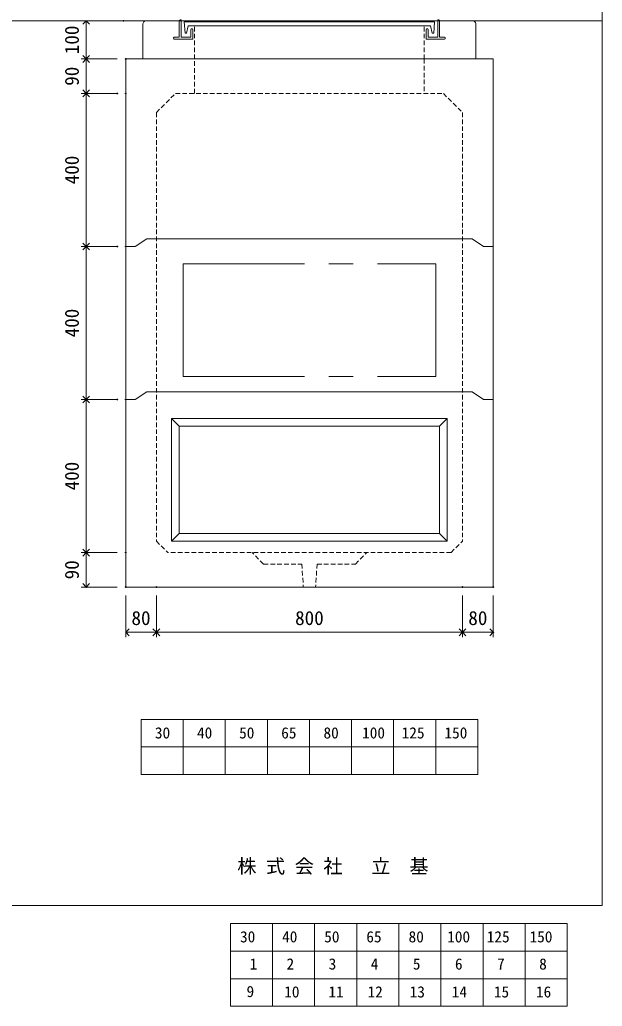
# Model space of a CAD drawing. Units: millimetres, scale not verified. Extents: x -4890 to 18490, y -2269 to 2269.
# Drawn here: x 3368 to 4890, y -2269 to 309 of the extents above; entities that cross this region are included whole.
import ezdxf
from ezdxf.enums import TextEntityAlignment as Align

# ---------------------------------------------------------------- set-up
doc = ezdxf.new("R2010")
doc.units = ezdxf.units.MM
doc.header["$LTSCALE"] = 10
doc.header["$PDMODE"] = 32
doc.header["$PDSIZE"] = 2
doc.linetypes.add('DASHED1', pattern=[1.8, 1.2, -0.6])
doc.linetypes.add('USER2', pattern=[50.8, 31.75, -6.35, 6.35, -6.35])
doc.layers.add('0-1_Defpoints', color=7, linetype='Continuous')
for name, color, linetype, lineweight in [('0-2_waku', 7, 'Continuous', 18), ('0-3_gaikei', 7, 'Continuous', 18), ('0-4_kakure', 7, 'DASHED1', 5), ('0-5_sunpou', 7, 'Continuous', 5), ('0-9_uchigawa', 6, 'Continuous', 18), ('0-B_futa', 3, 'Continuous', 18), ('0-C_GL', 4, 'Continuous', 18), ('0-E_文字１', 7, 'Continuous', 18), ('1-3_uchigawa2', 6, 'USER2', 18), ('1-5_文字２', 7, 'Continuous', 5)]:
    doc.layers.add(name, color=color, linetype=linetype, lineweight=lineweight)
doc.styles.add('ＭＳ ゴシック', font='')
doc.styles.get('ＭＳ ゴシック').set_extended_font_data('MS Gothic')

# ---------------------------------------------------------------- blocks, each defined once
blk = doc.blocks.new('_Open90')
at = {"layer": '0-5_sunpou'}
blk.add_line((0, 0), (-1, 0), dxfattribs=at)
blk.add_lwpolyline([(-0.5, 0.5), (0, 0), (-0.5, -0.5)], dxfattribs=at)
blk = doc.blocks.new('D59')
at = {"layer": '0-1_Defpoints'}
for p in [(5092.32, 1152.03), (4988.83, 1062.03), (5092.32, 1062.03)]:
    blk.add_point(p, dxfattribs=at)
at = {"layer": '0-5_sunpou'}
for p, q in [((5070.32, 1152.03), (4975.83, 1152.03)), ((4988.83, 1134.03), (4988.83, 1080.03)), ((5070.32, 1062.03), (4975.83, 1062.03))]:
    blk.add_line(p, q, dxfattribs=at)
at = {"layer": '0-5_sunpou', "xscale": 18, "yscale": 18}
for p, rotation in [((4988.83, 1152.03), 90), ((4988.83, 1062.03), 270)]:
    blk.add_blockref('_Open90', p, dxfattribs=dict(at, rotation=rotation))
at = {"layer": '0-5_sunpou', "style": 'ＭＳ ゴシック'}
blk.add_text('90', height=36.66, rotation=90, dxfattribs=at).set_placement((4980.83, 1082.03), align=Align.BOTTOM_LEFT)
blk = doc.blocks.new('D60')
at = {"layer": '0-1_Defpoints'}
for p in [(5092.32, 1062.03), (5172.32, 1062.03), (5172.32, 943.64)]:
    blk.add_point(p, dxfattribs=at)
at = {"layer": '0-5_sunpou'}
for p, q in [((5092.32, 1040.03), (5092.32, 930.64)), ((5172.32, 1040.03), (5172.32, 930.64)), ((5110.32, 943.64), (5154.32, 943.64))]:
    blk.add_line(p, q, dxfattribs=at)
at = {"layer": '0-5_sunpou', "xscale": 18, "yscale": 18, "rotation": 180}
blk.add_blockref('_Open90', (5092.32, 943.64), dxfattribs=at)
at = {"layer": '0-5_sunpou', "xscale": 18, "yscale": 18}
blk.add_blockref('_Open90', (5172.32, 943.64), dxfattribs=at)
at = {"layer": '0-5_sunpou', "style": 'ＭＳ ゴシック'}
blk.add_text('80', height=36.66, dxfattribs=at).set_placement((5107.32, 951.64), align=Align.BOTTOM_LEFT)
blk = doc.blocks.new('D61')
at = {"layer": '0-1_Defpoints'}
for p in [(5172.32, 1062.03), (5972.32, 1062.03), (5972.32, 943.64)]:
    blk.add_point(p, dxfattribs=at)
at = {"layer": '0-5_sunpou'}
for p, q in [((5172.32, 1040.03), (5172.32, 930.64)), ((5972.32, 1040.03), (5972.32, 930.64)), ((5190.32, 943.64), (5954.32, 943.64))]:
    blk.add_line(p, q, dxfattribs=at)
at = {"layer": '0-5_sunpou', "xscale": 18, "yscale": 18, "rotation": 180}
blk.add_blockref('_Open90', (5172.32, 943.64), dxfattribs=at)
at = {"layer": '0-5_sunpou', "xscale": 18, "yscale": 18}
blk.add_blockref('_Open90', (5972.32, 943.64), dxfattribs=at)
at = {"layer": '0-5_sunpou', "style": 'ＭＳ ゴシック'}
blk.add_text('800', height=36.66, dxfattribs=at).set_placement((5534.82, 951.64), align=Align.BOTTOM_LEFT)
blk = doc.blocks.new('D62')
at = {"layer": '0-1_Defpoints'}
for p in [(5972.32, 1062.03), (6052.32, 1062.03), (6052.32, 943.64)]:
    blk.add_point(p, dxfattribs=at)
at = {"layer": '0-5_sunpou'}
for p, q in [((5972.32, 1040.03), (5972.32, 930.64)), ((6052.32, 1040.03), (6052.32, 930.64)), ((5990.32, 943.64), (6034.32, 943.64))]:
    blk.add_line(p, q, dxfattribs=at)
at = {"layer": '0-5_sunpou', "xscale": 18, "yscale": 18, "rotation": 180}
blk.add_blockref('_Open90', (5972.32, 943.64), dxfattribs=at)
at = {"layer": '0-5_sunpou', "xscale": 18, "yscale": 18}
blk.add_blockref('_Open90', (6052.32, 943.64), dxfattribs=at)
at = {"layer": '0-5_sunpou', "style": 'ＭＳ ゴシック'}
blk.add_text('80', height=36.66, dxfattribs=at).set_placement((5987.32, 951.64), align=Align.BOTTOM_LEFT)
blk = doc.blocks.new('D63')
at = {"layer": '0-1_Defpoints'}
for p in [(5086.77, 2542.03), (4988.83, 2442.03), (5092.32, 2442.03)]:
    blk.add_point(p, dxfattribs=at)
at = {"layer": '0-5_sunpou'}
for p, q in [((5064.77, 2542.03), (4975.83, 2542.03)), ((4988.83, 2524.03), (4988.83, 2460.03)), ((5070.32, 2442.03), (4975.83, 2442.03))]:
    blk.add_line(p, q, dxfattribs=at)
at = {"layer": '0-5_sunpou', "xscale": 18, "yscale": 18}
for p, rotation in [((4988.83, 2542.03), 90), ((4988.83, 2442.03), 270)]:
    blk.add_blockref('_Open90', p, dxfattribs=dict(at, rotation=rotation))
at = {"layer": '0-5_sunpou', "style": 'ＭＳ ゴシック'}
blk.add_text('100', height=36.66, rotation=90, dxfattribs=at).set_placement((4980.83, 2454.53), align=Align.BOTTOM_LEFT)
blk = doc.blocks.new('D64')
at = {"layer": '0-1_Defpoints'}
for p in [(5092.32, 2442.03), (4988.83, 2352.03), (5092.32, 2352.03)]:
    blk.add_point(p, dxfattribs=at)
at = {"layer": '0-5_sunpou'}
for p, q in [((5070.32, 2442.03), (4975.83, 2442.03)), ((4988.83, 2424.03), (4988.83, 2370.03)), ((5070.32, 2352.03), (4975.83, 2352.03))]:
    blk.add_line(p, q, dxfattribs=at)
at = {"layer": '0-5_sunpou', "xscale": 18, "yscale": 18}
for p, rotation in [((4988.83, 2442.03), 90), ((4988.83, 2352.03), 270)]:
    blk.add_blockref('_Open90', p, dxfattribs=dict(at, rotation=rotation))
at = {"layer": '0-5_sunpou', "style": 'ＭＳ ゴシック'}
blk.add_text('90', height=36.66, rotation=90, dxfattribs=at).set_placement((4980.83, 2372.03), align=Align.BOTTOM_LEFT)
blk = doc.blocks.new('D65')
at = {"layer": '0-1_Defpoints'}
for p in [(5070.32, 2352.03), (4988.83, 1952.03), (5092.32, 1952.03)]:
    blk.add_point(p, dxfattribs=at)
at = {"layer": '0-5_sunpou'}
for p, q in [((5048.32, 2352.03), (4975.83, 2352.03)), ((4988.83, 2334.03), (4988.83, 1970.03)), ((5070.32, 1952.03), (4975.83, 1952.03))]:
    blk.add_line(p, q, dxfattribs=at)
at = {"layer": '0-5_sunpou', "xscale": 18, "yscale": 18}
for p, rotation in [((4988.83, 2352.03), 90), ((4988.83, 1952.03), 270)]:
    blk.add_blockref('_Open90', p, dxfattribs=dict(at, rotation=rotation))
at = {"layer": '0-5_sunpou', "style": 'ＭＳ ゴシック'}
blk.add_text('400', height=36.66, rotation=90, dxfattribs=at).set_placement((4980.83, 2114.53), align=Align.BOTTOM_LEFT)
blk = doc.blocks.new('D69')
at = {"layer": '0-1_Defpoints'}
for p in [(5070.32, 1952.03), (4988.83, 1552.03), (5070.32, 1552.03)]:
    blk.add_point(p, dxfattribs=at)
at = {"layer": '0-5_sunpou'}
for p, q in [((5048.32, 1952.03), (4975.83, 1952.03)), ((4988.83, 1934.03), (4988.83, 1570.03)), ((5048.32, 1552.03), (4975.83, 1552.03))]:
    blk.add_line(p, q, dxfattribs=at)
at = {"layer": '0-5_sunpou', "xscale": 18, "yscale": 18}
for p, rotation in [((4988.83, 1952.03), 90), ((4988.83, 1552.03), 270)]:
    blk.add_blockref('_Open90', p, dxfattribs=dict(at, rotation=rotation))
at = {"layer": '0-5_sunpou', "style": 'ＭＳ ゴシック'}
blk.add_text('400', height=36.66, rotation=90, dxfattribs=at).set_placement((4980.83, 1714.53), align=Align.BOTTOM_LEFT)
blk = doc.blocks.new('D80')
at = {"layer": '0-1_Defpoints'}
for p in [(5092.32, 1552.03), (4988.83, 1152.03), (5092.32, 1152.03)]:
    blk.add_point(p, dxfattribs=at)
at = {"layer": '0-5_sunpou'}
for p, q in [((5070.32, 1552.03), (4975.83, 1552.03)), ((4988.83, 1534.03), (4988.83, 1170.03)), ((5070.32, 1152.03), (4975.83, 1152.03))]:
    blk.add_line(p, q, dxfattribs=at)
at = {"layer": '0-5_sunpou', "xscale": 18, "yscale": 18}
for p, rotation in [((4988.83, 1552.03), 90), ((4988.83, 1152.03), 270)]:
    blk.add_blockref('_Open90', p, dxfattribs=dict(at, rotation=rotation))
at = {"layer": '0-5_sunpou', "style": 'ＭＳ ゴシック'}
blk.add_text('400', height=36.66, rotation=90, dxfattribs=at).set_placement((4980.83, 1314.53), align=Align.BOTTOM_LEFT)

msp = doc.modelspace()

# ---------------------------------------------------------------- linework, layer by layer
at = {"layer": '0-2_waku'}
for p, q in [((4890.32, 2269.06), (4890.32, -2005.94)), ((3685.32, -1519.28), (3685.32, -1663.28)), ((3685.32, -1519.28), (3685.32, -1663.28)), ((3685.32, -1519.28), (3685.32, -1663.28)), ((3685.32, -1519.28), (3685.32, -1663.28)), ((3685.32, -1519.28), (4565.32, -1519.28)), ((3795.32, -1519.28), (3795.32, -1663.28)), ((3905.32, -1519.28), (3905.32, -1663.28)), ((3905.32, -1519.28), (3905.32, -1663.28)), ((4015.32, -1519.28), (4015.32, -1663.28)), ((4125.32, -1519.28), (4125.32, -1663.28)), ((4235.32, -1519.28), (4235.32, -1663.28)), ((4345.32, -1519.28), (4345.32, -1663.28)), ((4455.32, -1519.28), (4455.32, -1663.28)), ((4565.32, -1519.28), (4565.32, -1663.28)), ((3685.32, -1591.28), (4565.32, -1591.28)), ((3685.32, -1663.28), (4565.32, -1663.28)), ((-1229.68, -2005.94), (4890.32, -2005.94)), ((-1229.68, -2005.94), (4890.32, -2005.94))]:
    msp.add_line(p, q, dxfattribs=at)
at = {"layer": '0-3_gaikei'}
for p, q in [((3690.32, 206.72), (3690.32, 296.72)), ((3700.32, 306.72), (3785.31, 306.72)), ((3787.31, 308.72), (3790.31, 308.72)), ((4465.32, 306.72), (4550.32, 306.72)), ((4560.32, 206.72), (4560.32, 296.72)), ((3645.32, 206.72), (3645.32, -1173.28)), ((3690.32, 206.72), (3800.32, 206.72)), ((3725.32, 206.72), (4525.32, 206.72)), ((4560.32, 206.72), (4450.32, 206.72)), ((4605.32, 206.72), (4605.32, -1173.28)), ((3670.32, -283.28), (3645.32, -283.28)), ((3670.32, -283.28), (3645.32, -283.28)), ((3670.32, -283.28), (3700.32, -263.28)), ((3670.32, -283.28), (3700.32, -263.28)), ((3700.32, -263.28), (4550.32, -263.28)), ((4550.32, -263.28), (4580.32, -283.28)), ((4550.32, -263.28), (4580.32, -283.28)), ((4580.32, -283.28), (4605.32, -283.28)), ((4580.32, -283.28), (4605.32, -283.28)), ((3670.32, -683.28), (3700.32, -663.28)), ((3670.32, -683.28), (3700.32, -663.28)), ((3670.32, -683.28), (3700.32, -663.28)), ((3670.32, -683.28), (3700.32, -663.28)), ((3670.32, -683.28), (3700.32, -663.28)), ((3670.32, -683.28), (3700.32, -663.28)), ((3700.32, -663.28), (4550.32, -663.28)), ((4550.32, -663.28), (4580.32, -683.28)), ((4550.32, -663.28), (4580.32, -683.28)), ((4550.32, -663.28), (4580.32, -683.28)), ((4550.32, -663.28), (4580.32, -683.28)), ((4550.32, -663.28), (4580.32, -683.28)), ((4550.32, -663.28), (4580.32, -683.28)), ((3670.32, -683.28), (3645.32, -683.28)), ((3670.32, -683.28), (3645.32, -683.28)), ((3670.32, -683.28), (3645.32, -683.28)), ((3670.32, -683.28), (3645.32, -683.28)), ((4580.32, -683.28), (4605.32, -683.28)), ((4580.32, -683.28), (4605.32, -683.28)), ((4580.32, -683.28), (4605.32, -683.28)), ((4580.32, -683.28), (4605.32, -683.28)), ((4605.32, -1173.28), (3645.32, -1173.28)), ((3645.32, -1173.28), (3725.32, -1173.28))]:
    msp.add_line(p, q, dxfattribs=at)
at = {"layer": '0-3_gaikei', "lineweight": 5}
for p, q in [((3700.32, -263.28), (4550.32, -263.28)), ((3700.32, -663.28), (4550.32, -663.28)), ((3700.32, -663.28), (4550.32, -663.28)), ((3700.32, -663.28), (4550.32, -663.28)), ((3700.32, -663.28), (4550.32, -663.28)), ((3700.32, -663.28), (4550.32, -663.28)), ((3700.32, -663.28), (4550.32, -663.28))]:
    msp.add_line(p, q, dxfattribs=at)
at = {"layer": '0-3_gaikei'}
msp.add_lwpolyline([(3775.32, 206.72), (3645.32, 206.72), (4605.32, 206.72)], dxfattribs=at)
for centre, radius, start, end in [((3699.74, 297.3), 9.44, 86.47383, 183.52617), ((3787.31, 306.72), 2, 90, 180), ((4550.65, 297.05), 9.68, 358.04251, 91.95749)]:
    msp.add_arc(centre, radius, start, end, dxfattribs=at)
at = {"layer": '0-4_kakure'}
for p, q in [((3825.32, 206.72), (3825.32, 293.22)), ((4425.32, 206.72), (4425.32, 293.22)), ((3825.32, 116.72), (3825.32, 206.72)), ((4425.32, 206.72), (4425.32, 116.72)), ((3725.32, 66.72), (3775.32, 116.72)), ((3775.32, 116.72), (4475.32, 116.72)), ((3775.32, 116.72), (4475.32, 116.72)), ((3775.32, 116.72), (4475.32, 116.72)), ((4475.32, 116.72), (4525.32, 66.72)), ((3725.32, 66.72), (3725.32, -1053.28)), ((4525.32, 66.72), (4525.32, -1053.28)), ((3725.32, -1053.28), (3755.32, -1083.28)), ((4495.32, -1083.28), (4525.32, -1053.28)), ((4495.32, -1083.28), (3755.32, -1083.28)), ((4005.32, -1113.28), (3975.32, -1083.28)), ((4005.32, -1113.28), (3975.32, -1083.28)), ((4245.32, -1113.28), (4275.32, -1083.28)), ((4245.32, -1113.28), (4275.32, -1083.28)), ((4005.32, -1113.28), (4105.32, -1113.28)), ((4005.32, -1113.28), (4105.32, -1113.28)), ((4105.32, -1113.28), (4109.32, -1173.28)), ((4145.32, -1113.28), (4141.32, -1173.28)), ((4145.32, -1113.28), (4245.32, -1113.28))]:
    msp.add_line(p, q, dxfattribs=at)
at = {"layer": '0-9_uchigawa'}
for p, q in [((3765.32, -733.28), (3785.32, -753.28)), ((3765.32, -733.28), (3765.32, -1033.28)), ((3765.32, -733.28), (4485.32, -733.28)), ((3765.32, -733.28), (3765.32, -1053.21)), ((3765.32, -733.28), (3785.32, -753.28)), ((4485.32, -733.28), (4465.32, -753.28)), ((4485.32, -733.28), (4485.32, -1053.21)), ((3785.32, -753.28), (3785.32, -1013.28)), ((3785.32, -753.28), (3785.32, -1013.28)), ((3785.32, -753.28), (3785.32, -1013.28)), ((3785.32, -753.28), (3785.32, -1013.28)), ((3785.32, -753.28), (3785.32, -1033.21)), ((4465.32, -1033.21), (4465.32, -753.28)), ((3765.32, -1053.21), (3785.32, -1033.21)), ((3765.32, -1053.21), (4485.32, -1053.21)), ((3785.32, -1033.21), (4465.32, -1033.21)), ((3785.32, -1053.21), (4485.32, -1053.21)), ((4485.32, -1053.21), (4465.32, -1033.21))]:
    msp.add_line(p, q, dxfattribs=at)
for points in [[(3765.32, -733.28), (3785.32, -753.28), (3785.32, -1013.28)], [(3765.32, -733.28), (3785.32, -753.28), (4465.32, -753.28)]]:
    msp.add_lwpolyline(points, dxfattribs=at)
at = {"layer": '0-B_futa'}
for p, q in [((3785.31, 306.72), (3785.31, 263.72)), ((3790.31, 308.72), (3790.31, 263.72)), ((3798.13, 304.22), (4452.46, 304.22)), ((3798.13, 304.22), (3800.62, 274.22)), ((3808.65, 293.22), (3804.33, 274.22)), ((3808.65, 293.22), (4441.98, 293.22)), ((3815.31, 283.72), (3815.31, 263.72)), ((3817.31, 285.72), (3818.31, 285.72)), ((3820.31, 283.72), (3820.31, 258.72)), ((4430.32, 283.72), (4430.32, 258.72)), ((4433.32, 285.72), (4432.32, 285.72)), ((4435.32, 283.72), (4435.32, 263.72)), ((4441.98, 293.22), (4446.3, 274.22)), ((4452.46, 304.22), (4450.21, 274.22)), ((4460.32, 308.72), (4460.32, 263.72)), ((4460.32, 308.72), (4463.32, 308.72)), ((4465.32, 306.72), (4465.32, 263.72)), ((3770.31, 261.72), (3770.31, 260.72)), ((3772.31, 263.72), (3785.31, 263.72)), ((3820.31, 258.72), (3772.31, 258.72)), ((3790.31, 263.72), (3815.31, 263.72)), ((3800.62, 274.22), (3804.33, 274.22)), ((4430.32, 258.72), (4478.32, 258.72)), ((4460.32, 263.72), (4435.32, 263.72)), ((4450.21, 274.22), (4446.3, 274.22)), ((4478.32, 263.72), (4465.32, 263.72)), ((4480.32, 261.72), (4480.32, 260.72))]:
    msp.add_line(p, q, dxfattribs=at)
for centre, start, end in [((3817.31, 283.72), 90, 180), ((3818.31, 283.72), 0, 90), ((4432.32, 283.72), 90, 180), ((4433.32, 283.72), 0, 90), ((4463.32, 306.72), 0, 90), ((3772.31, 261.72), 90, 180), ((3772.31, 260.72), 180, 270), ((4478.32, 261.72), 0, 90), ((4478.32, 260.72), 270, 0)]:
    msp.add_arc(centre, 2, start, end, dxfattribs=at)
at = {"layer": '0-C_GL'}
msp.add_line((-1229.68, 306.72), (4890.32, 306.72), dxfattribs=at)
at = {"layer": '1-3_uchigawa2'}
for p, q in [((3795.32, -328.28), (3795.32, -623.28)), ((3795.32, -328.28), (4455.32, -328.28)), ((4455.32, -328.28), (4455.32, -623.28)), ((3795.32, -623.28), (4455.32, -623.28))]:
    msp.add_line(p, q, dxfattribs=at)
at = {"layer": '1-5_文字２'}
for p, q in [((3918.74, -2053.01), (3918.74, -2197.01)), ((3918.74, -2053.01), (3918.74, -2197.01)), ((3918.74, -2053.01), (3918.74, -2197.01)), ((3918.74, -2053.01), (3918.74, -2197.01)), ((3918.74, -2053.01), (4798.74, -2053.01)), ((3918.74, -2053.01), (3918.74, -2197.01)), ((3918.74, -2053.01), (3918.74, -2197.01)), ((3918.74, -2053.01), (3918.74, -2197.01)), ((3918.74, -2053.01), (3918.74, -2197.01)), ((3918.74, -2053.01), (4798.74, -2053.01)), ((4028.74, -2053.01), (4028.74, -2197.01)), ((4028.74, -2053.01), (4028.74, -2197.01)), ((4138.74, -2053.01), (4138.74, -2197.01)), ((4138.74, -2053.01), (4138.74, -2197.01)), ((4138.74, -2053.01), (4138.74, -2197.01)), ((4138.74, -2053.01), (4138.74, -2197.01)), ((4248.74, -2053.01), (4248.74, -2197.01)), ((4248.74, -2053.01), (4248.74, -2197.01)), ((4358.74, -2053.01), (4358.74, -2197.01)), ((4358.74, -2053.01), (4358.74, -2197.01)), ((4468.74, -2053.01), (4468.74, -2197.01)), ((4468.74, -2053.01), (4468.74, -2197.01)), ((4578.74, -2053.01), (4578.74, -2197.01)), ((4578.74, -2053.01), (4578.74, -2197.01)), ((4688.74, -2053.01), (4688.74, -2197.01)), ((4688.74, -2053.01), (4688.74, -2197.01)), ((4798.74, -2053.01), (4798.74, -2197.01)), ((4798.74, -2053.01), (4798.74, -2197.01)), ((3918.74, -2125.01), (4798.74, -2125.01)), ((3918.74, -2125.01), (4798.74, -2125.01)), ((3918.74, -2197.01), (4798.74, -2197.01)), ((3918.74, -2197.01), (4798.74, -2197.01)), ((3918.74, -2197.01), (3918.74, -2269.01)), ((3918.74, -2197.01), (3918.74, -2269.01)), ((3918.74, -2197.01), (3918.74, -2269.01)), ((3918.74, -2197.01), (3918.74, -2269.01)), ((3918.74, -2197.01), (4798.74, -2197.01)), ((3918.74, -2197.01), (3918.74, -2269.01)), ((3918.74, -2197.01), (3918.74, -2269.01)), ((3918.74, -2197.01), (3918.74, -2269.01)), ((3918.74, -2197.01), (3918.74, -2269.01)), ((3918.74, -2197.01), (4798.74, -2197.01)), ((4028.74, -2197.01), (4028.74, -2269.01)), ((4028.74, -2197.01), (4028.74, -2269.01)), ((4138.74, -2197.01), (4138.74, -2269.01)), ((4138.74, -2197.01), (4138.74, -2269.01)), ((4138.74, -2197.01), (4138.74, -2269.01)), ((4138.74, -2197.01), (4138.74, -2269.01)), ((4248.74, -2197.01), (4248.74, -2269.01)), ((4248.74, -2197.01), (4248.74, -2269.01)), ((4358.74, -2197.01), (4358.74, -2269.01)), ((4358.74, -2197.01), (4358.74, -2269.01)), ((4468.74, -2197.01), (4468.74, -2269.01)), ((4468.74, -2197.01), (4468.74, -2269.01)), ((4578.74, -2197.01), (4578.74, -2269.01)), ((4578.74, -2197.01), (4578.74, -2269.01)), ((4688.74, -2197.01), (4688.74, -2269.01)), ((4688.74, -2197.01), (4688.74, -2269.01)), ((4798.74, -2197.01), (4798.74, -2269.01)), ((4798.74, -2197.01), (4798.74, -2269.01)), ((3918.74, -2269.01), (4798.74, -2269.01)), ((3918.74, -2269.01), (4798.74, -2269.01))]:
    msp.add_line(p, q, dxfattribs=at)

# ---------------------------------------------------------------- block references
at = {"layer": '0-5_sunpou'}
for name in ['D63', 'D64', 'D65', 'D69', 'D80', 'D59', 'D60', 'D61', 'D62']:
    msp.add_blockref(name, (-1447, -2235.31), dxfattribs=at)

# ---------------------------------------------------------------- texts
at = {"layer": '0-E_文字１', "style": 'ＭＳ ゴシック'}
for s, height, p in [('30', 29.33, (3721.56, -1577.92)), ('40', 29.33, (3831.56, -1577.92)), ('50', 29.33, (3941.56, -1577.92)), ('65', 29.33, (4051.56, -1577.92)), ('80', 29.33, (4161.97, -1577.92)), ('100', 29.33, (4262.85, -1577.92)), ('125', 29.33, (4366.23, -1577.92)), ('150', 29.33, (4478, -1577.92)), ('株 式 会 社 \u3000立\u3000基', 36.66, (3936.85, -1932.3))]:
    msp.add_text(s, height=height, dxfattribs=at).set_placement(p, align=Align.BOTTOM_LEFT)
at = {"layer": '1-5_文字２', "style": 'ＭＳ ゴシック'}
for s, p in [('30', (3943.89, -2110.83)), ('30', (3943.89, -2110.83)), ('40', (4053.89, -2110.83)), ('40', (4053.89, -2110.83)), ('50', (4163.89, -2110.83)), ('50', (4163.89, -2110.83)), ('65', (4273.89, -2110.83)), ('65', (4273.89, -2110.83)), ('80', (4384.3, -2110.83)), ('80', (4384.3, -2110.83)), ('100', (4485.17, -2110.83)), ('100', (4485.17, -2110.83)), ('125', (4588.56, -2110.83)), ('125', (4588.56, -2110.83)), ('150', (4700.32, -2110.83)), ('150', (4700.32, -2110.83)), ('1', (3969.04, -2181.86)), ('2', (4065.47, -2181.86)), ('3', (4175.47, -2181.86)), ('4', (4285.47, -2181.86)), ('5', (4395.47, -2181.86)), ('6', (4505.47, -2181.86)), ('7', (4615.47, -2181.86)), ('8', (4725.47, -2181.86)), ('9', (3960.97, -2253.86)), ('10', (4059.38, -2254.83)), ('12', (4277.09, -2254.83)), ('13', (4387.09, -2254.83)), ('16', (4717.09, -2254.83)), ('11', (4174.88, -2254.83)), ('14', (4497.09, -2254.83)), ('15', (4607.09, -2254.83))]:
    msp.add_text(s, height=29.33, dxfattribs=at).set_placement(p, align=Align.BOTTOM_LEFT)

doc.saveas('drawing.dxf')
